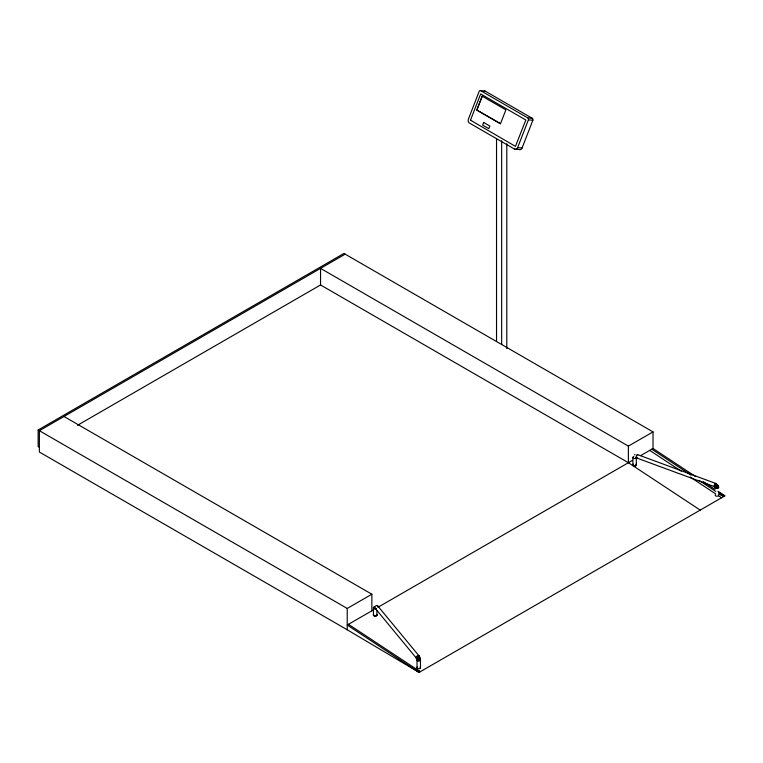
<?xml version="1.0" encoding="UTF-8"?>
<svg xmlns="http://www.w3.org/2000/svg" width="763" height="763" viewBox="0 0 763 763"><rect width="100%" height="100%" fill="white"/><g stroke="black" fill="none" stroke-linecap="round" stroke-linejoin="round"><path stroke-width="1.14" d="M375.243 608.779L375.787 608.426M416.922 659.442L419.984 658.641M714.893 486.508C717.258 482.378 714.74 483.704 714.788 486.451M482.187 96.205L476.818 110.063L500.48 123.73L505.869 109.872L482.187 96.205L476.827 110.063L500.49 123.73M514.548 149.09A2.899 2.289 -84.9 0 0 517.629 147.631L528.406 119.858A1.45 1.144 -84.9 0 0 527.891 117.95L480.69 90.692A1.45 1.144 -84.9 0 0 479.154 91.426L468.377 119.19A2.899 2.289 -84.9 0 0 469.398 123.024L514.548 149.09L518.993 149.491A2.899 2.289 -84.9 0 0 522.073 148.032L532.851 120.258A1.45 1.144 -84.9 0 0 532.336 118.341L485.134 91.093L480.69 90.692M716.133 484.858L716.581 483.933L716.018 484.4M715.217 486.851C714.883 488.663 720.014 484.448 716.886 485.659M420.165 658.345L417.008 659.165M716.343 485.03C718.431 482.493 713.491 488.12 715.208 486.336M715.293 486.422C713.71 488.291 718.603 483.742 716.839 484.972M715.379 486.517C713.891 488.663 719.747 483.79 716.724 485.43M634.377 454.91L635.007 454.586M39.38 447.299L38.15 446.584L38.15 429.998L343.941 253.45L653.023 431.896L653.023 448.482L695.331 476.398M345.172 254.155L39.38 430.704L39.38 452.039L347.222 629.771L419.059 672.422L724.85 495.874L717.964 491.334M77.406 425.344L320.546 284.971L628.388 462.702L700.224 510.094M38.15 429.998L347.222 608.445L371.858 594.224L371.858 610.81M320.546 284.971L320.546 268.376L628.388 446.107L653.023 431.896M373.918 609.618L347.222 625.031L419.059 672.422M378.038 607.243L632.46 460.356M635.503 458.592L637.544 457.418M640.586 455.654L653.023 448.482M419.116 658.116L419.908 657.496L416.894 658.831M419.812 658.049L416.951 659.003M527.891 117.95L532.336 118.341M528.406 119.858L532.851 120.258M517.629 147.631L522.073 148.032M636.991 457.438L636.304 457.819L636.371 464.905M637.401 454.557L715.589 483.38M636.476 457.905L714.33 486.603M64.006 416.493L371.858 594.224M718.784 492.269L724.85 495.874M719.576 494.186L723.62 496.589L718.698 493.337M416.245 669.313L420.289 671.717L348.462 624.315M703.2 481.596L715.007 489.388M651.793 449.188L691.144 475.158M699.022 480.356L715.751 491.391M649.733 450.38L681.225 471.152M690.076 476.999L715.665 493.88M718.612 495.826L721.569 497.772M377.675 605.841L419.021 655.884M375.129 608.225L416.35 658.116M632.899 457.399L632.899 464.753M628.388 446.107L628.388 462.702M506.794 143.749L506.794 348.586M501.663 140.754L501.663 344.504M496.532 138.99L496.532 341.547M420.47 660.167L420.47 667.863M417.008 660.062L417.008 667.644M376.922 610.82L376.922 614.997M373.441 607.691L373.441 615.007M347.222 608.445L347.222 629.771M376.655 614.52A1.745 1.078 3.7 0 1 376.293 615.913A1.745 1.078 3.7 0 1 374.004 615.779L373.708 615.569A1.745 1.001 0 0 1 373.641 614.568M373.641 614.473A1.745 1.078 3.7 0 0 373.708 615.55L374.366 615.922A1.745 1.001 0 0 0 376.455 615.722A1.745 1.001 0 0 0 376.655 614.501M376.455 608.464A1.745 1.087 2.2 0 1 373.841 608.349A1.745 1.087 2.2 0 1 374.251 606.747M376.111 608.512A1.745 1.249 -42.4 0 1 374.891 607.234A1.745 1.249 -42.4 0 1 376.693 605.555A1.745 1.249 -42.4 0 1 377.914 606.833M416.913 658.364A1.745 1.106 -36.9 0 1 416.913 656.199A1.745 1.106 -36.9 0 1 419.23 656.428M416.979 658.459A1.745 0.935 -32.3 0 1 416.484 657.277A1.745 0.935 -32.3 0 1 418.477 656.018A1.745 0.935 -32.3 0 1 419.316 656.981M417.046 658.564A1.745 0.753 -28.4 0 1 416.76 657.515A1.745 0.753 -28.4 0 1 418.963 656.447A1.745 0.753 -28.4 0 1 419.249 657.496M417.103 658.679A1.745 0.553 -24.9 0 1 416.951 657.897A1.745 0.553 -24.9 0 1 419.202 656.914A1.745 0.553 -24.9 0 1 419.354 657.706M420.041 658.946A1.745 0.525 -9.5 0 1 419.106 659.919A1.745 0.525 -9.5 0 1 416.97 659.652M420.079 659.232A1.745 0.725 -6 0 1 418.954 660.5A1.745 0.725 -6 0 1 417.103 659.671M420.098 659.509A1.745 0.916 -2.2 0 1 419.936 660.748A1.745 0.916 -2.2 0 1 417.58 660.834A1.745 0.916 -2.2 0 1 417.332 659.604M420.098 667.129A1.736 1.001 0 0 1 419.822 668.541A1.736 1.001 0 0 1 417.38 668.378A1.736 1.001 0 0 1 417.647 666.967M635.817 458.344A0.963 0.696 42.5 0 1 636.666 457.867M714.693 486.393A1.745 0.525 -66.6 0 1 714.158 485.773A1.745 0.525 -66.6 0 1 715.227 483.58A1.745 0.525 -66.6 0 1 715.751 484.209M637.086 457.466A1.745 0.658 -72.9 0 1 636.132 457.371A1.745 0.658 -72.9 0 1 636.79 455.006A1.745 0.658 -72.9 0 1 637.734 455.101M633.166 464.228A1.745 1.078 3.7 0 0 633.357 465.544L633.71 465.735A1.745 1.078 3.7 0 0 635.97 465.602A1.745 1.078 3.7 0 0 635.913 464.19L636.17 464.4A1.745 1.001 0 0 1 635.817 465.602A1.745 1.001 0 0 1 633.71 465.716L633.099 465.335A1.745 1.001 0 0 1 633.156 464.324M636.332 457.361A1.745 1.049 4.1 0 1 635.169 458.544A1.745 1.049 4.1 0 1 633.032 457.848A1.745 1.049 4.1 0 1 633.824 456.551M717.745 485.735A1.745 0.591 -25.6 0 1 717.973 486.508A1.745 0.591 -25.6 0 1 715.866 487.538A1.745 0.591 -25.6 0 1 715.274 486.956A1.745 0.725 -19 0 0 716.114 487.843A1.745 0.725 -19 0 0 718.326 486.861A1.745 0.725 -19 0 0 717.525 486.069M718.288 486.536A1.745 0.849 -11.9 0 1 718.136 487.671A1.745 0.849 -11.9 0 1 715.942 488.129A1.745 0.849 -11.9 0 1 715.341 487.156M717.601 486.365A1.745 0.849 -11.9 0 1 717.983 486.422M718.345 486.928A1.745 0.954 -4.1 0 1 718.202 488.158A1.745 0.954 -4.1 0 1 715.98 488.415A1.745 0.954 -4.1 0 1 715.351 487.261M718.345 494.605A1.736 1.001 0 0 1 718.212 495.893A1.736 1.001 0 0 1 715.99 496.036A1.736 1.001 0 0 1 715.351 494.805M483.99 91.236A1.45 1.144 -84.9 0 1 485.134 91.093M470.494 120.201L515.445 146.372L525.841 120.001L480.68 93.935L470.485 120.201M483.666 122.471L482.626 125.113L488.797 128.67L489.827 126.019L483.656 122.462"/></g></svg>
